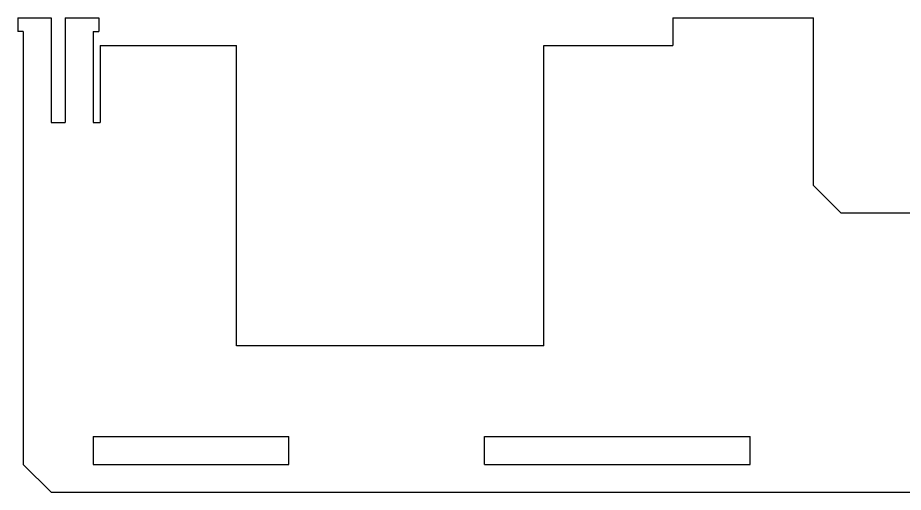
# Model space of a CAD drawing. Header units: metres. Extents: x 234 to 500, y 1534 to 1859.
# Drawn here: x 243.3 to 370, y 1791.3 to 1859.3 of the extents above; entities that cross this region are included whole.
import ezdxf

# ---------------------------------------------------------------- set-up
doc = ezdxf.new("R2010")
doc.units = ezdxf.units.M

msp = doc.modelspace()

# ---------------------------------------------------------------- linework, layer by layer
at = {"layer": 'GROUP0'}
for p, q in [((243.32, 1859.32, 0), (243.32, 1857.32, 0)), ((243.32, 1859.32, 0), (248.12, 1859.32, 0)), ((248.12, 1859.32, 0), (248.12, 1844.32, 0)), ((250.12, 1859.32, 0), (254.92, 1859.32, 0)), ((250.12, 1859.32, 0), (250.12, 1844.32, 0)), ((254.92, 1859.32, 0), (254.92, 1857.32, 0)), ((337.07, 1859.32, 0), (337.07, 1855.32, 0)), ((337.07, 1859.32, 0), (357.17, 1859.32, 0)), ((357.17, 1835.32, 0), (357.17, 1859.32, 0)), ((244.12, 1857.32, 0), (243.32, 1857.32, 0)), ((244.12, 1857.32, 0), (244.12, 1795.32, 0)), ((254.12, 1857.32, 0), (254.12, 1844.32, 0)), ((254.12, 1857.32, 0), (254.92, 1857.32, 0)), ((255.12, 1855.32, 0), (255.12, 1844.32, 0)), ((255.12, 1855.32, 0), (274.62, 1855.32, 0)), ((274.62, 1812.32, 0), (274.62, 1855.32, 0)), ((318.62, 1812.32, 0), (318.62, 1855.32, 0)), ((318.62, 1855.32, 0), (337.07, 1855.32, 0)), ((248.12, 1844.32, 0), (250.12, 1844.32, 0)), ((254.12, 1844.32, 0), (255.12, 1844.32, 0)), ((357.12, 1835.32, 0), (357.17, 1835.32, 0)), ((361.12, 1831.32, 0), (357.12, 1835.32, 0)), ((373.12, 1831.32, 0), (361.12, 1831.32, 0)), ((318.62, 1812.32, 0), (274.62, 1812.32, 0)), ((254.12, 1799.32, 0), (254.12, 1795.32, 0)), ((254.12, 1799.32, 0), (282.12, 1799.32, 0)), ((282.12, 1795.32, 0), (282.12, 1799.32, 0)), ((310.12, 1795.32, 0), (310.12, 1799.32, 0)), ((310.12, 1799.32, 0), (348.12, 1799.32, 0)), ((348.12, 1795.32, 0), (348.12, 1799.32, 0)), ((244.12, 1795.32, 0), (248.12, 1791.32, 0)), ((254.12, 1795.32, 0), (282.12, 1795.32, 0)), ((310.12, 1795.32, 0), (348.12, 1795.32, 0)), ((248.12, 1791.32, 0), (486.12, 1791.32, 0))]:
    msp.add_line(p, q, dxfattribs=at)

doc.saveas('drawing.dxf')
